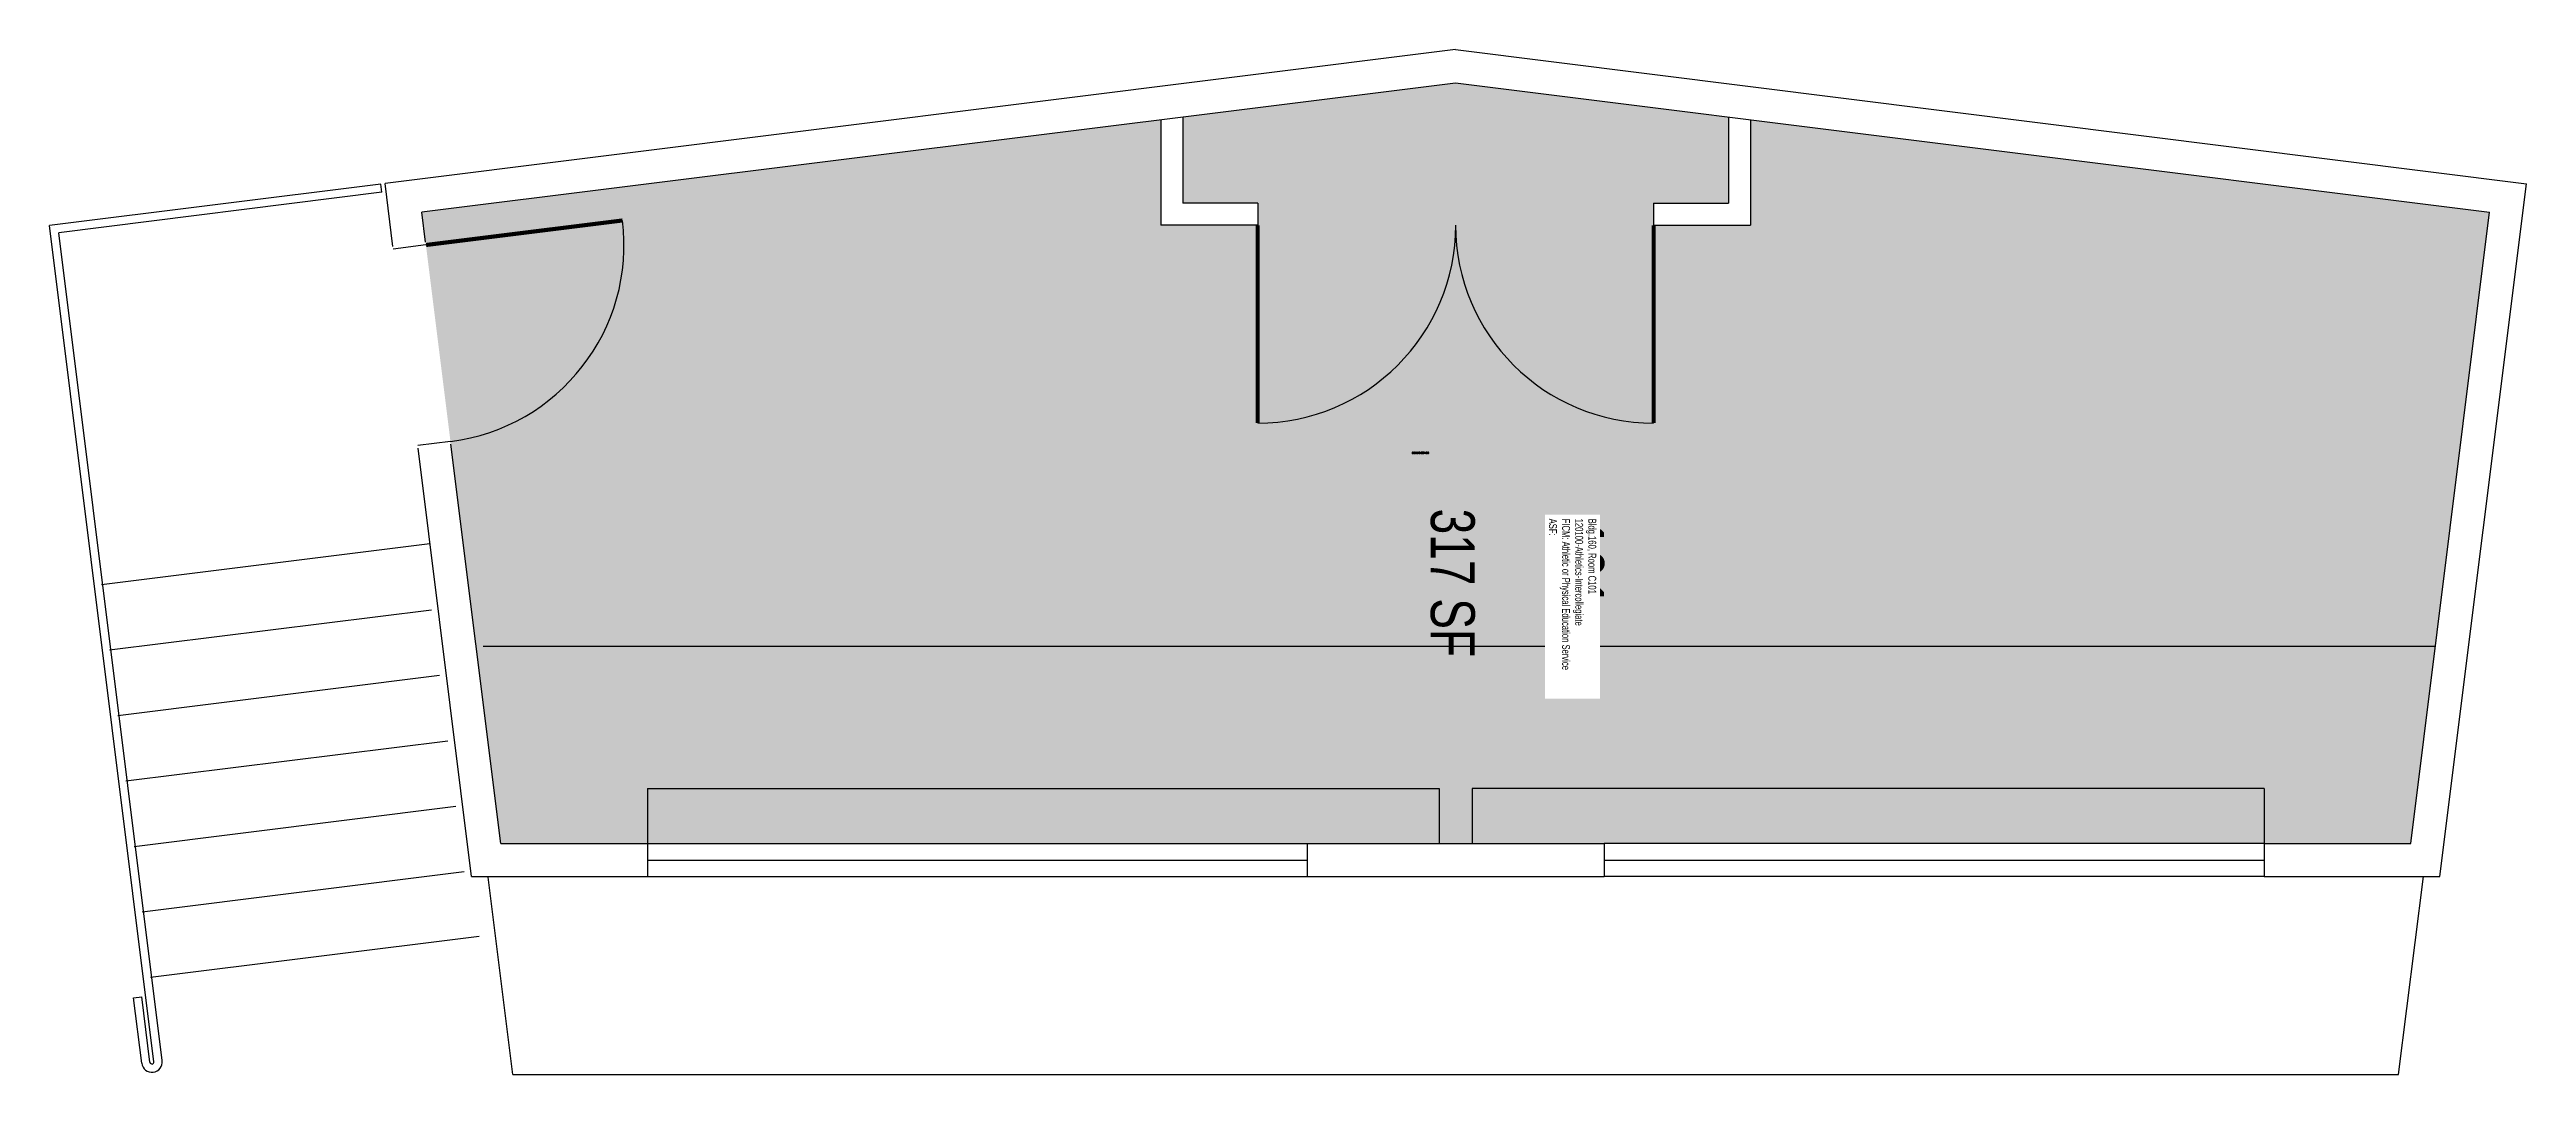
# Model space of a CAD drawing. Header units: inches. Extents: x -77 to 374, y -36 to 150.
import ezdxf
from ezdxf.enums import TextEntityAlignment as Align

# ---------------------------------------------------------------- set-up
doc = ezdxf.new("R2010")
doc.units = ezdxf.units.IN
doc.header["$LTSCALE"] = 10
doc.header["$MEASUREMENT"] = 0
for name, color, linetype in [('A-DOOR', 2, 'CONTINUOUS'), ('A-FLOR', 3, 'CONTINUOUS'), ('A-GLAZ', 1, 'CONTINUOUS'), ('A-GLAZ-SILL', 2, 'CONTINUOUS'), ('A-IDEN-RNUM', 7, 'CONTINUOUS'), ('A-IDEN-SNUM', 4, 'CONTINUOUS'), ('A-IDEN-VNUM', 4, 'CONTINUOUS'), ('A-SITE', 3, 'CONTINUOUS'), ('A-WALL', 5, 'CONTINUOUS'), ('AREA-TEXT', 3, 'CONTINUOUS'), ('Rooms-Category-Color', 7, 'CONTINUOUS'), ('Rooms-College-Color', 7, 'CONTINUOUS'), ('Rooms-Department-Color', 7, 'CONTINUOUS'), ('Rooms-Division-Color', 7, 'CONTINUOUS'), ('Rooms-Information', 7, 'CONTINUOUS')]:
    doc.layers.add(name, color=color, linetype=linetype)
doc.styles.add('AREA', font='arial.ttf', dxfattribs={"width": 0.75, "height": 24})
doc.styles.add('ID', font='ARIALN.TTF', dxfattribs={"width": 0.85, "height": 0.25})
doc.styles.add('ROOMSNUMBER', font='txt.shx', dxfattribs={"height": 0.03})

msp = doc.modelspace()

# ---------------------------------------------------------------- hatches: boundary and pattern name
at = {"layer": 'Rooms-Category-Color', "true_color": 0xfbafa2}
msp.add_hatch(color=21, dxfattribs=at).paths.add_polyline_path([(125.35, 118.46), (125.35, 137.59), (-9.04, 120.8), (5.3, 6), (352.7, 6), (367.04, 120.79), (232.61, 137.58), (232.61, 118.45), (214.98, 118.45), (214.98, 122.45), (228.61, 122.45), (228.61, 138.08), (178.97, 144.29), (129.35, 138.09), (129.35, 122.46), (142.98, 122.46), (142.98, 118.46)])
at = {"layer": 'Rooms-College-Color', "true_color": 0xadadad}
msp.add_hatch(color=253, dxfattribs=at).paths.add_polyline_path([(125.35, 118.46), (125.35, 137.59), (-9.04, 120.8), (5.3, 6), (352.7, 6), (367.04, 120.79), (232.61, 137.58), (232.61, 118.45), (214.98, 118.45), (214.98, 122.45), (228.61, 122.45), (228.61, 138.08), (178.97, 144.29), (129.35, 138.09), (129.35, 122.46), (142.98, 122.46), (142.98, 118.46)])
at = {"layer": 'Rooms-Department-Color', "true_color": 0x604aed}
msp.add_hatch(color=173, dxfattribs=at).paths.add_polyline_path([(125.35, 118.46), (125.35, 137.59), (-9.04, 120.8), (5.3, 6), (352.7, 6), (367.04, 120.79), (232.61, 137.58), (232.61, 118.45), (214.98, 118.45), (214.98, 122.45), (228.61, 122.45), (228.61, 138.08), (178.97, 144.29), (129.35, 138.09), (129.35, 122.46), (142.98, 122.46), (142.98, 118.46)])
at = {"layer": 'Rooms-Division-Color', "true_color": 0x604aed}
msp.add_hatch(color=173, dxfattribs=at).paths.add_polyline_path([(125.35, 118.46), (125.35, 137.59), (-9.04, 120.8), (5.3, 6), (352.7, 6), (367.04, 120.79), (232.61, 137.58), (232.61, 118.45), (214.98, 118.45), (214.98, 122.45), (228.61, 122.45), (228.61, 138.08), (178.97, 144.29), (129.35, 138.09), (129.35, 122.46), (142.98, 122.46), (142.98, 118.46)])

# ---------------------------------------------------------------- linework, layer by layer
at = {"layer": 'A-DOOR', "const_width": 0.75}
for points in [[(-8.27, 114.85), (27.45, 119.31)], [(142.99, 118.45), (142.99, 82.45)], [(214.98, 118.45), (214.98, 82.45)]]:
    msp.add_lwpolyline(points, dxfattribs=at)
at = {"layer": 'A-DOOR'}
for centre, start, end in [((-8.27, 114.85), 277.1199, 7.1199), ((142.99, 118.45), 269.9987, 359.9987), ((214.98, 118.45), 179.9999, 269.9999)]:
    msp.add_arc(centre, 36, start, end, dxfattribs=at)
at = {"layer": 'A-FLOR', "ltscale": 25}
msp.add_line((2.09, 41.91), (357.19, 41.91), dxfattribs=at)
at = {"layer": 'A-FLOR', "ltscale": 0.25}
for p, q in [((31.99, 16), (31.99, 6)), ((176, 16), (176, 6)), ((182, 16), (182, 6)), ((326, 16), (326, 6))]:
    msp.add_line(p, q, dxfattribs=at)
at = {"layer": 'A-FLOR', "ltscale": 40}
for p, q in [((32, 16), (176, 16)), ((326, 16), (182, 16))]:
    msp.add_line(p, q, dxfattribs=at)
at = {"layer": 'A-GLAZ'}
for p, q in [((32, 3), (152, 3)), ((206, 3), (326, 3))]:
    msp.add_line(p, q, dxfattribs=at)
at = {"layer": 'A-GLAZ-SILL', "ltscale": 0.25}
for p, q in [((32, 6), (152, 6)), ((326, 6), (206, 6)), ((32, 0), (152, 0)), ((326, 0), (206, 0))]:
    msp.add_line(p, q, dxfattribs=at)
at = {"layer": 'A-SITE'}
for p, q in [((-16.48, 125.92), (-76.75, 118.39)), ((-16.3, 124.43), (-75.08, 117.09)), ((-16.3, 124.43), (-16.48, 125.92)), ((-57.76, -33.68), (-76.75, 118.39)), ((-56.27, -33.49), (-75.08, 117.09)), ((-7.56, 60.52), (-67.33, 53.05)), ((-7.31, 48.46), (-65.85, 41.15)), ((-5.83, 36.55), (-64.36, 29.24)), ((-4.34, 24.64), (-62.87, 17.33)), ((-2.85, 12.73), (-61.38, 5.42)), ((-1.36, 0.83), (-59.9, -6.48)), ((1.36, -10.93), (-58.41, -18.39)), ((-61.48, -22.05), (-59.99, -21.86)), ((-59.99, -33.96), (-61.48, -22.05)), ((-58.5, -33.77), (-59.99, -21.86))]:
    msp.add_line(p, q, dxfattribs=at)
at = {"layer": 'A-SITE', "ltscale": 30}
for p, q in [((7.51, -36), (3.04, -0.15)), ((350.48, -36), (354.98, 0)), ((7.51, -36), (350.48, -36))]:
    msp.add_line(p, q, dxfattribs=at)
at = {"layer": 'A-SITE'}
for radius in [1.87, 0.375]:
    msp.add_arc((-58.13, -33.73), radius, 187.1199, 7.1199, dxfattribs=at)
at = {"layer": 'A-WALL'}
for p, q in [((178.97, 150.39), (-15.74, 126.01)), ((178.97, 150.39), (373.73, 126)), ((178.97, 144.29), (-9.04, 120.8)), ((178.98, 144.35), (367.04, 120.79)), ((125.35, 137.59), (125.35, 118.46)), ((129.35, 138.09), (129.35, 122.46)), ((228.61, 138.08), (228.61, 122.45)), ((232.61, 137.58), (232.61, 118.45)), ((-14.31, 114.6), (-15.74, 126.01)), ((142.98, 122.46), (129.35, 122.46)), ((142.98, 122.46), (142.98, 118.46)), ((214.98, 122.45), (228.61, 122.45)), ((214.98, 122.45), (214.98, 118.45)), ((358, 0), (373.73, 126)), ((-8.36, 115.34), (-9.04, 120.8)), ((142.98, 118.46), (125.35, 118.46)), ((214.98, 118.45), (232.61, 118.45)), ((352.7, 6), (367.04, 120.79)), ((-8.3, 114.85), (-14.25, 114.1)), ((-3.84, 79.12), (-9.79, 78.38)), ((0, 0), (-9.73, 77.88)), ((5.3, 6), (-3.77, 78.63)), ((5.3, 6), (32, 6)), ((32, 6), (32, 0)), ((152, 6), (152, 0)), ((152, 6), (206, 6)), ((206, 6), (206, 0)), ((326, 6), (352.7, 6)), ((326, 6), (326, 0)), ((326, 6), (326, 0)), ((0, 0), (32, 0)), ((0, 0), (1, 0)), ((0, 0), (1, 0)), ((152, 0), (206, 0)), ((176, 0), (182, 0)), ((326, 0), (358, 0))]:
    msp.add_line(p, q, dxfattribs=at)

# ---------------------------------------------------------------- texts
at = {"layer": 'A-IDEN-RNUM', "style": 'ROOMSNUMBER'}
msp.add_text('0101-00', height=0.36, rotation=359.9993, dxfattribs=at).set_placement((171.02, 76.85))
at = {"layer": 'A-IDEN-SNUM', "style": 'ROOMSNUMBER'}
msp.add_text('1600C10100', height=0.36, rotation=359.9993, dxfattribs=at).set_placement((171.02, 76.85))
at = {"layer": 'A-IDEN-VNUM', "style": 'ID', "width": 0.85}
msp.add_text('101', height=10, rotation=270, dxfattribs=at).set_placement((195.95, 65.08))
at = {"layer": 'AREA-TEXT', "style": 'AREA', "width": 0.75}
msp.add_text('317 SF', height=8, rotation=270, dxfattribs=at).set_placement((178.46, 53.4), align=Align.MIDDLE_CENTER)

# ---------------------------------------------------------------- next in the draw order: texts
at = {"layer": 'Rooms-Information', "insert": (195.95, 65.08), "char_height": 1.42857, "width": 32, "attachment_point": 7, "rotation": 270, "style": 'ID', "bg_fill": 3, "box_fill_scale": 1.5, "bg_fill_color": 256, "bg_fill_true_color": 13158600, "bg_fill_transparency": 0}
msp.add_mtext('Bldg.160, Room C101^M^J120100-Athletics-Intercollegiate^M^JFICM: Athletic or Physical Education Service^M^JASF: ', dxfattribs=at)

doc.saveas('drawing.dxf')
